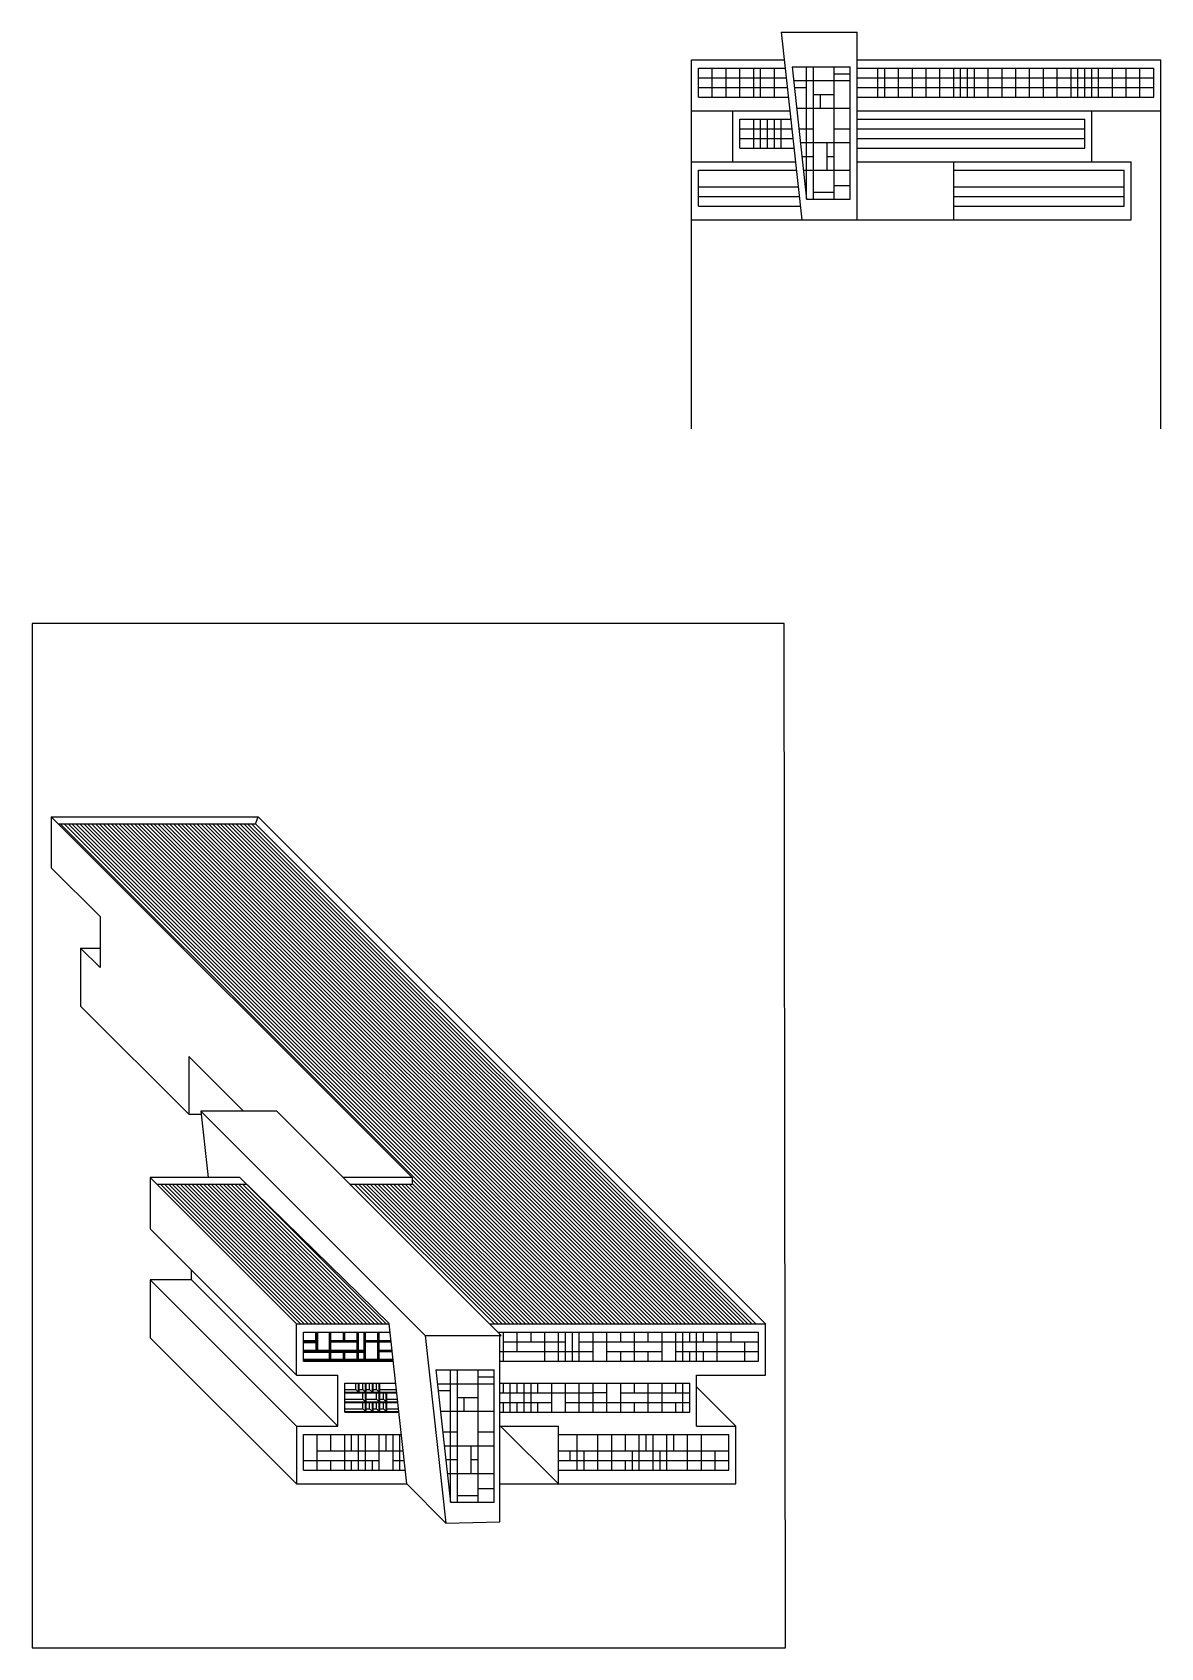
# Model space of a CAD drawing. Header units: millimetres. Extents: x 387 to 811, y 539 to 827.
# Drawn here: x 387.4 to 469.2, y 538.9 to 656 of the extents above; entities that cross this region are included whole.
import ezdxf

# ---------------------------------------------------------------- set-up
doc = ezdxf.new("R2010")
doc.units = ezdxf.units.MM
doc.layers.add('2 pav.', color=3, linetype='Continuous')
doc.layers.add('PAREDES EM CORTE', color=5, linetype='Continuous')

msp = doc.modelspace()

# ---------------------------------------------------------------- linework, layer by layer
at = {"layer": '2 pav.'}
for p, q in [((435.226, 627.286), (435.226, 654.034)), ((469.226, 627.286), (469.226, 654.034))]:
    msp.add_line(p, q, dxfattribs=at)
at = {"layer": 'PAREDES EM CORTE'}
for p, q in [((441.726, 656.034), (447.226, 656.034)), ((441.726, 656.034), (443.226, 642.434)), ((447.226, 642.434), (447.226, 656.034)), ((435.226, 654.034), (441.946, 654.034)), ((435.226, 650.334), (435.226, 654.034)), ((442.504, 653.534), (446.726, 653.534)), ((442.504, 653.534), (443.563, 643.934)), ((443.563, 643.934), (443.563, 653.534)), ((444.063, 643.934), (444.063, 653.534)), ((445.563, 643.934), (445.563, 653.534)), ((446.726, 643.934), (446.726, 653.534)), ((447.226, 654.034), (469.226, 654.034)), ((469.226, 650.334), (469.226, 654.034)), ((435.726, 653.434), (442.012, 653.434)), ((435.726, 651.334), (435.726, 653.434)), ((435.726, 652.734), (442.09, 652.734)), ((436.726, 651.334), (436.726, 653.434)), ((437.726, 651.334), (437.726, 653.434)), ((438.726, 651.334), (438.726, 653.434)), ((439.726, 651.334), (439.726, 653.434)), ((440.226, 651.334), (440.226, 653.434)), ((441.226, 651.334), (441.226, 653.434)), ((442.615, 652.534), (446.726, 652.534)), ((445.563, 653.034), (446.726, 653.034)), ((447.226, 653.434), (468.726, 653.434)), ((447.226, 652.734), (468.726, 652.734)), ((448.726, 651.334), (448.726, 653.434)), ((449.226, 651.334), (449.226, 653.434)), ((450.226, 651.334), (450.226, 653.434)), ((451.226, 651.334), (451.226, 653.434)), ((452.226, 651.334), (452.226, 653.434)), ((453.226, 651.334), (453.226, 653.434)), ((454.226, 651.334), (454.226, 653.434)), ((454.726, 651.334), (454.726, 653.434)), ((455.226, 651.334), (455.226, 653.434)), ((455.726, 651.334), (455.726, 653.434)), ((456.726, 651.334), (456.726, 653.434)), ((457.726, 651.334), (457.726, 653.434)), ((458.726, 651.334), (458.726, 653.434)), ((459.726, 651.334), (459.726, 653.434)), ((460.726, 651.334), (460.726, 653.434)), ((461.726, 651.334), (461.726, 653.434)), ((462.726, 651.334), (462.726, 653.434)), ((463.226, 651.334), (463.226, 653.434)), ((463.726, 651.334), (463.726, 653.434)), ((464.226, 651.334), (464.226, 653.434)), ((464.726, 651.334), (464.726, 653.434)), ((465.726, 651.334), (465.726, 653.434)), ((466.726, 651.334), (466.726, 653.434)), ((467.726, 651.334), (467.726, 653.434)), ((468.726, 651.334), (468.726, 653.434)), ((468.726, 651.334), (468.726, 653.434)), ((435.726, 652.034), (442.167, 652.034)), ((435.726, 651.334), (442.244, 651.334)), ((442.67, 652.034), (443.563, 652.034)), ((444.063, 651.534), (445.563, 651.534)), ((444.563, 650.534), (444.563, 651.534)), ((447.226, 652.034), (468.726, 652.034)), ((447.226, 651.334), (468.726, 651.334)), ((435.226, 650.334), (442.354, 650.334)), ((438.226, 646.634), (438.226, 650.334)), ((442.835, 650.534), (446.726, 650.534)), ((447.226, 650.334), (469.226, 650.334)), ((464.226, 646.634), (464.226, 650.334)), ((438.726, 649.734), (442.421, 649.734)), ((438.726, 647.634), (438.726, 649.734)), ((438.726, 649.034), (442.498, 649.034)), ((439.726, 647.634), (439.726, 649.734)), ((440.226, 647.634), (440.226, 649.734)), ((440.726, 647.634), (440.726, 649.734)), ((441.226, 647.634), (441.226, 649.734)), ((441.726, 647.634), (441.726, 649.734)), ((443.001, 649.034), (444.063, 649.034)), ((445.563, 649.034), (446.726, 649.034)), ((447.226, 649.734), (463.726, 649.734)), ((447.226, 649.034), (463.726, 649.034)), ((463.726, 647.634), (463.726, 649.734)), ((438.726, 648.334), (442.575, 648.334)), ((438.726, 647.634), (442.652, 647.634)), ((443.111, 648.034), (446.726, 648.034)), ((445.063, 646.034), (445.063, 648.034)), ((447.226, 648.334), (463.726, 648.334)), ((447.226, 647.634), (463.726, 647.634)), ((435.226, 646.634), (442.762, 646.634)), ((443.221, 647.034), (444.063, 647.034)), ((445.063, 647.034), (445.563, 647.034)), ((447.226, 646.634), (467.076, 646.634)), ((454.226, 642.434), (454.226, 646.634)), ((467.076, 642.434), (467.076, 646.634)), ((435.726, 646.034), (442.829, 646.034)), ((435.726, 643.434), (435.726, 646.034)), ((443.332, 646.034), (446.726, 646.034)), ((454.226, 646.034), (466.576, 646.034)), ((466.576, 643.434), (466.576, 646.034)), ((435.726, 644.834), (442.961, 644.834)), ((435.726, 644.134), (443.038, 644.134)), ((444.063, 644.434), (445.563, 644.434)), ((445.563, 644.934), (446.726, 644.934)), ((454.226, 644.834), (466.576, 644.834)), ((454.226, 644.134), (466.576, 644.134)), ((435.726, 643.434), (443.115, 643.434)), ((443.563, 643.934), (446.726, 643.934)), ((454.226, 643.434), (466.576, 643.434)), ((435.226, 642.434), (467.076, 642.434)), ((414.979, 573.002), (388.816, 599.164)), ((388.816, 599.164), (403.816, 599.164)), ((388.816, 599.164), (388.816, 595.464)), ((389.316, 598.664), (403.609, 598.664)), ((425.737, 562.395), (389.467, 598.664)), ((426.02, 562.395), (389.75, 598.664)), ((426.302, 562.395), (390.033, 598.664)), ((426.585, 562.395), (390.316, 598.664)), ((426.868, 562.395), (390.599, 598.664)), ((427.151, 562.395), (390.881, 598.664)), ((427.434, 562.395), (391.164, 598.664)), ((427.717, 562.395), (391.447, 598.664)), ((427.999, 562.395), (391.73, 598.664)), ((428.282, 562.395), (392.013, 598.664)), ((428.565, 562.395), (392.296, 598.664)), ((428.848, 562.395), (392.578, 598.664)), ((429.131, 562.395), (392.861, 598.664)), ((429.414, 562.395), (393.144, 598.664)), ((429.697, 562.395), (393.427, 598.664)), ((429.979, 562.395), (393.71, 598.664)), ((430.262, 562.395), (393.993, 598.664)), ((430.545, 562.395), (394.275, 598.664)), ((430.828, 562.395), (394.558, 598.664)), ((431.111, 562.395), (394.841, 598.664)), ((431.394, 562.395), (395.124, 598.664)), ((431.676, 562.395), (395.407, 598.664)), ((431.959, 562.395), (395.69, 598.664)), ((432.242, 562.395), (395.973, 598.664)), ((432.525, 562.395), (396.255, 598.664)), ((432.808, 562.395), (396.538, 598.664)), ((433.091, 562.395), (396.821, 598.664)), ((433.373, 562.395), (397.104, 598.664)), ((433.656, 562.395), (397.387, 598.664)), ((433.939, 562.395), (397.67, 598.664)), ((434.222, 562.395), (397.952, 598.664)), ((434.222, 562.395), (397.952, 598.664)), ((434.505, 562.395), (398.235, 598.664)), ((434.788, 562.395), (398.518, 598.664)), ((435.071, 562.395), (398.801, 598.664)), ((435.353, 562.395), (399.084, 598.664)), ((435.636, 562.395), (399.367, 598.664)), ((435.919, 562.395), (399.65, 598.664)), ((436.202, 562.395), (399.932, 598.664)), ((436.485, 562.395), (400.215, 598.664)), ((436.768, 562.395), (400.498, 598.664)), ((437.05, 562.395), (400.781, 598.664)), ((437.333, 562.395), (401.064, 598.664)), ((437.616, 562.395), (401.347, 598.664)), ((437.899, 562.395), (401.629, 598.664)), ((438.182, 562.395), (401.912, 598.664)), ((438.465, 562.395), (402.195, 598.664)), ((438.747, 562.395), (402.478, 598.664)), ((439.03, 562.395), (402.761, 598.664)), ((439.313, 562.395), (403.044, 598.664)), ((439.596, 562.395), (403.326, 598.664)), ((403.609, 598.664), (403.816, 599.164)), ((429.626, 572.648), (403.609, 598.664)), ((429.979, 573.002), (403.816, 599.164)), ((392.352, 591.929), (388.816, 595.464)), ((392.352, 591.929), (392.352, 588.229)), ((392.352, 588.229), (390.938, 589.643)), ((390.938, 589.643), (390.938, 585.443)), ((390.938, 589.643), (392.352, 589.643)), ((390.938, 585.443), (398.787, 577.594)), ((398.787, 581.794), (398.787, 577.594)), ((398.787, 581.794), (402.751, 577.83)), ((398.787, 577.594), (399.677, 577.594)), ((402.479, 575.002), (399.651, 577.83)), ((405.151, 577.83), (399.651, 577.83)), ((399.651, 577.83), (400.183, 573.002)), ((407.979, 575.002), (405.151, 577.83)), ((413.086, 564.395), (402.479, 575.002)), ((418.586, 564.395), (407.979, 575.002)), ((406.586, 562.395), (395.979, 573.002)), ((395.979, 573.002), (395.979, 569.302)), ((402.479, 573.002), (395.979, 573.002)), ((413.304, 562.419), (402.479, 573.002)), ((414.979, 573.002), (409.979, 573.002)), ((414.979, 573.002), (414.979, 572.502)), ((425.454, 562.395), (414.979, 572.869)), ((440.586, 562.395), (429.979, 573.002)), ((402.991, 572.502), (396.479, 572.502)), ((406.869, 562.395), (396.762, 572.502)), ((407.152, 562.395), (397.045, 572.502)), ((407.434, 562.395), (397.328, 572.502)), ((407.717, 562.395), (397.611, 572.502)), ((408, 562.395), (397.894, 572.502)), ((408.283, 562.395), (398.176, 572.502)), ((408.566, 562.395), (398.459, 572.502)), ((408.849, 562.395), (398.742, 572.502)), ((409.132, 562.395), (399.025, 572.502)), ((409.414, 562.395), (399.308, 572.502)), ((409.697, 562.395), (399.591, 572.502)), ((409.98, 562.395), (399.873, 572.502)), ((410.263, 562.395), (400.156, 572.502)), ((410.546, 562.395), (400.439, 572.502)), ((410.829, 562.395), (400.722, 572.502)), ((411.111, 562.395), (401.005, 572.502)), ((411.394, 562.395), (401.288, 572.502)), ((411.677, 562.395), (401.571, 572.502)), ((411.96, 562.395), (401.853, 572.502)), ((412.243, 562.395), (402.136, 572.502)), ((412.526, 562.395), (402.419, 572.502)), ((412.809, 562.395), (402.702, 572.502)), ((413.091, 562.395), (402.985, 572.502)), ((414.979, 572.502), (410.479, 572.502)), ((420.928, 562.395), (410.822, 572.502)), ((421.211, 562.395), (411.105, 572.502)), ((421.494, 562.395), (411.387, 572.502)), ((421.777, 562.395), (411.67, 572.502)), ((422.06, 562.395), (411.953, 572.502)), ((422.343, 562.395), (412.236, 572.502)), ((422.625, 562.395), (412.519, 572.502)), ((422.908, 562.395), (412.802, 572.502)), ((423.191, 562.395), (413.085, 572.502)), ((423.474, 562.395), (413.367, 572.502)), ((423.757, 562.395), (413.65, 572.502)), ((424.04, 562.395), (413.933, 572.502)), ((424.323, 562.395), (414.216, 572.502)), ((424.605, 562.395), (414.499, 572.502)), ((424.888, 562.395), (414.782, 572.502)), ((425.171, 562.395), (414.979, 572.587)), ((439.879, 562.395), (429.626, 572.648)), ((406.586, 558.695), (395.979, 569.302)), ((398.979, 565.602), (398.979, 566.302)), ((406.586, 554.995), (395.979, 565.602)), ((395.979, 565.602), (395.979, 561.402)), ((398.979, 565.602), (395.979, 565.602)), ((409.586, 554.995), (398.979, 565.602)), ((415.914, 561.566), (413.086, 564.395)), ((421.414, 561.566), (418.586, 564.395)), ((406.586, 562.395), (413.307, 562.395)), ((406.586, 558.695), (406.586, 562.395)), ((414.586, 550.795), (413.307, 562.395)), ((420.586, 562.395), (440.586, 562.395)), ((420.586, 562.395), (440.586, 562.395)), ((440.586, 558.695), (440.586, 562.395)), ((406.586, 550.795), (395.979, 561.402)), ((407.086, 561.795), (413.373, 561.795)), ((407.086, 559.695), (407.086, 561.795)), ((407.086, 561.195), (407.986, 561.195)), ((407.086, 561.095), (408.086, 561.095)), ((407.086, 561.045), (408.086, 561.045)), ((407.986, 561.195), (407.986, 561.795)), ((407.986, 561.195), (408.086, 561.095)), ((407.986, 561.045), (407.986, 560.495)), ((408.086, 560.395), (408.086, 561.795)), ((408.136, 560.395), (408.136, 561.795)), ((408.986, 560.495), (408.986, 561.795)), ((409.086, 560.395), (409.086, 561.795)), ((409.086, 561.195), (409.986, 561.195)), ((409.086, 561.095), (411.086, 561.095)), ((409.986, 561.195), (409.986, 561.795)), ((410.086, 561.095), (409.986, 561.195)), ((410.086, 561.095), (410.086, 561.795)), ((410.086, 561.195), (410.986, 561.195)), ((410.986, 561.195), (410.986, 561.795)), ((411.086, 561.095), (410.986, 561.195)), ((410.986, 560.495), (410.986, 561.095)), ((411.086, 560.395), (411.086, 561.795)), ((411.486, 560.495), (411.486, 561.795)), ((411.586, 559.745), (411.586, 561.795)), ((411.586, 561.195), (413.45, 561.195)), ((411.586, 561.095), (413.45, 561.095)), ((412.486, 559.695), (412.486, 561.795)), ((412.586, 561.095), (412.486, 561.195)), ((412.586, 559.695), (412.586, 561.795)), ((415.914, 561.566), (421.414, 561.566)), ((415.914, 561.566), (417.414, 547.966)), ((421.186, 561.795), (440.086, 561.795)), ((421.336, 548.045), (421.336, 561.645)), ((421.586, 559.695), (421.586, 561.795)), ((421.586, 561.095), (426.086, 561.095)), ((422.586, 560.395), (422.586, 561.795)), ((423.586, 561.095), (423.586, 561.795)), ((424.586, 559.695), (424.586, 561.795)), ((425.586, 559.695), (425.586, 561.795)), ((426.086, 559.695), (426.086, 561.795)), ((426.586, 559.695), (426.586, 561.795)), ((427.086, 559.695), (427.086, 561.795)), ((427.086, 561.095), (440.086, 561.095)), ((428.086, 559.695), (428.086, 561.795)), ((429.086, 559.695), (429.086, 561.795)), ((430.086, 561.095), (430.086, 561.795)), ((431.086, 559.695), (431.086, 561.795)), ((432.086, 561.095), (432.086, 561.795)), ((433.086, 559.695), (433.086, 561.795)), ((434.086, 559.695), (434.086, 561.795)), ((434.586, 559.695), (434.586, 561.795)), ((435.086, 561.095), (435.086, 561.795)), ((435.586, 559.695), (435.586, 561.795)), ((436.086, 561.095), (436.086, 561.795)), ((437.086, 559.695), (437.086, 561.795)), ((438.086, 561.095), (438.086, 561.795)), ((439.086, 559.695), (439.086, 561.095)), ((440.086, 559.695), (440.086, 561.795)), ((440.086, 559.695), (440.086, 561.795)), ((407.086, 560.495), (407.986, 560.495)), ((407.086, 560.495), (407.986, 560.495)), ((407.086, 560.395), (411.586, 560.395)), ((407.086, 560.345), (409.086, 560.345)), ((407.086, 559.845), (408.986, 559.845)), ((407.986, 560.495), (408.086, 560.395)), ((408.136, 560.495), (408.986, 560.495)), ((409.086, 560.395), (408.986, 560.495)), ((408.986, 559.845), (408.986, 560.345)), ((409.086, 559.745), (408.986, 559.845)), ((409.086, 560.495), (410.986, 560.495)), ((409.086, 559.745), (409.086, 560.395)), ((409.086, 560.345), (411.586, 560.345)), ((409.086, 559.845), (413.604, 559.845)), ((409.986, 559.845), (409.986, 560.345)), ((410.086, 559.745), (409.986, 559.845)), ((410.086, 559.745), (410.086, 560.345)), ((411.086, 560.395), (410.986, 560.495)), ((410.986, 559.845), (410.986, 560.345)), ((411.086, 559.745), (410.986, 559.845)), ((411.086, 560.495), (411.486, 560.495)), ((411.086, 559.745), (411.086, 560.345)), ((411.586, 560.395), (411.486, 560.495)), ((411.486, 559.845), (411.486, 560.345)), ((411.586, 559.745), (411.486, 559.845)), ((412.586, 560.495), (413.527, 560.495)), ((412.586, 560.395), (413.527, 560.395)), ((421.336, 560.395), (428.086, 560.395)), ((429.086, 560.395), (433.086, 560.395)), ((430.086, 559.695), (430.086, 560.395)), ((432.086, 559.695), (432.086, 560.395)), ((434.086, 560.395), (440.086, 560.395)), ((435.086, 559.695), (435.086, 560.395)), ((436.086, 559.695), (436.086, 560.395)), ((406.586, 558.695), (409.586, 558.695)), ((407.086, 559.745), (413.604, 559.745)), ((407.086, 559.695), (413.604, 559.695)), ((409.586, 554.995), (409.586, 558.695)), ((416.693, 559.066), (420.914, 559.066)), ((416.693, 559.066), (417.752, 549.466)), ((417.752, 549.466), (417.752, 559.066)), ((418.252, 549.466), (418.252, 559.066)), ((419.752, 549.466), (419.752, 559.066)), ((420.914, 549.466), (420.914, 559.066)), ((421.336, 559.695), (440.086, 559.695)), ((435.586, 554.995), (435.586, 558.695)), ((435.586, 558.695), (440.586, 558.695)), ((410.086, 558.095), (413.781, 558.095)), ((410.086, 555.995), (410.086, 558.095)), ((410.086, 557.645), (410.886, 557.645)), ((410.086, 557.445), (413.858, 557.445)), ((410.886, 557.645), (410.886, 558.095)), ((411.086, 557.445), (410.886, 557.645)), ((411.086, 557.445), (411.086, 558.095)), ((411.136, 557.445), (411.136, 558.095)), ((411.136, 557.645), (411.386, 557.645)), ((411.386, 557.645), (411.386, 558.095)), ((411.586, 557.445), (411.386, 557.645)), ((411.586, 557.445), (411.586, 558.095)), ((411.636, 557.445), (411.636, 558.095)), ((411.636, 557.645), (411.886, 557.645)), ((411.886, 557.645), (411.886, 558.095)), ((412.086, 557.445), (411.886, 557.645)), ((412.086, 557.445), (412.086, 558.095)), ((412.136, 557.445), (412.136, 558.095)), ((412.136, 557.645), (412.386, 557.645)), ((412.386, 557.645), (412.386, 558.095)), ((412.586, 557.445), (412.386, 557.645)), ((412.586, 557.445), (412.586, 558.095)), ((412.636, 557.445), (412.636, 558.095)), ((412.636, 557.645), (413.83, 557.645)), ((416.803, 558.066), (420.914, 558.066)), ((416.859, 557.566), (417.752, 557.566)), ((419.752, 558.566), (420.914, 558.566)), ((421.336, 558.095), (435.086, 558.095)), ((421.586, 557.395), (421.586, 558.095)), ((422.086, 555.995), (422.086, 558.095)), ((422.586, 557.395), (422.586, 558.095)), ((423.086, 555.995), (423.086, 558.095)), ((423.586, 555.995), (423.586, 558.095)), ((424.086, 557.395), (424.086, 558.095)), ((425.086, 555.995), (425.086, 558.095)), ((426.086, 555.995), (426.086, 558.095)), ((427.086, 555.995), (427.086, 558.095)), ((428.086, 555.995), (428.086, 558.095)), ((429.086, 557.395), (429.086, 558.095)), ((430.086, 555.995), (430.086, 558.095)), ((431.086, 557.395), (431.086, 558.095)), ((432.086, 555.995), (432.086, 558.095)), ((433.086, 555.995), (433.086, 558.095)), ((434.086, 557.395), (434.086, 558.095)), ((434.586, 555.995), (434.586, 558.095)), ((435.086, 555.995), (435.086, 558.095)), ((438.436, 554.995), (435.586, 557.845)), ((410.086, 557.395), (413.858, 557.395)), ((410.086, 556.945), (411.386, 556.945)), ((410.086, 556.745), (413.935, 556.745)), ((410.086, 556.695), (413.935, 556.695)), ((411.386, 556.945), (411.386, 557.395)), ((411.586, 556.745), (411.386, 556.945)), ((411.386, 556.245), (411.386, 556.695)), ((411.586, 556.045), (411.586, 557.395)), ((411.636, 556.045), (411.636, 557.395)), ((411.636, 556.945), (412.386, 556.945)), ((411.886, 556.245), (411.886, 556.695)), ((412.086, 556.045), (412.086, 556.695)), ((412.136, 556.045), (412.136, 556.695)), ((412.386, 556.945), (412.386, 557.395)), ((412.586, 556.745), (412.386, 556.945)), ((412.386, 556.245), (412.386, 556.695)), ((412.586, 556.745), (412.586, 557.395)), ((412.586, 555.995), (412.586, 556.695)), ((412.636, 556.745), (412.636, 557.395)), ((412.636, 556.945), (412.886, 556.945)), ((412.636, 555.995), (412.636, 556.695)), ((412.886, 556.945), (412.886, 557.395)), ((413.086, 556.745), (412.886, 556.945)), ((412.886, 556.245), (412.886, 556.695)), ((413.086, 556.745), (413.086, 557.395)), ((413.086, 556.045), (413.086, 556.695)), ((413.136, 556.745), (413.136, 557.395)), ((413.136, 556.945), (413.908, 556.945)), ((413.136, 556.045), (413.136, 556.695)), ((418.252, 557.066), (419.752, 557.066)), ((418.752, 556.066), (418.752, 557.066)), ((421.336, 557.395), (428.086, 557.395)), ((421.336, 556.695), (425.086, 556.695)), ((421.586, 555.995), (421.586, 556.695)), ((422.586, 555.995), (422.586, 556.695)), ((424.086, 555.995), (424.086, 556.695)), ((426.086, 556.695), (433.086, 556.695)), ((429.086, 557.395), (428.086, 557.395)), ((429.086, 555.995), (429.086, 557.395)), ((430.086, 557.395), (435.086, 557.395)), ((431.086, 555.995), (431.086, 556.695)), ((433.086, 556.695), (435.086, 556.695)), ((434.086, 555.995), (434.086, 556.695)), ((410.086, 556.245), (411.386, 556.245)), ((410.086, 556.045), (414.012, 556.045)), ((410.086, 555.995), (414.012, 555.995)), ((411.586, 556.045), (411.386, 556.245)), ((411.636, 556.245), (411.886, 556.245)), ((412.086, 556.045), (411.886, 556.245)), ((412.136, 556.245), (412.386, 556.245)), ((412.586, 556.045), (412.386, 556.245)), ((412.636, 556.245), (412.886, 556.245)), ((413.086, 556.045), (412.886, 556.245)), ((413.136, 556.245), (413.985, 556.245)), ((417.024, 556.066), (420.914, 556.066)), ((421.336, 555.995), (435.086, 555.995)), ((406.586, 554.995), (409.586, 554.995)), ((406.586, 554.995), (406.586, 550.795)), ((407.086, 554.395), (414.189, 554.395)), ((407.086, 551.795), (407.086, 554.395)), ((408.086, 551.795), (408.086, 554.395)), ((409.086, 553.195), (409.086, 554.395)), ((410.086, 551.795), (410.086, 554.395)), ((410.586, 553.195), (410.586, 554.395)), ((411.086, 551.795), (411.086, 554.395)), ((411.586, 551.795), (411.586, 554.395)), ((412.586, 551.795), (412.586, 554.395)), ((413.086, 553.195), (413.086, 554.395)), ((413.586, 551.795), (413.586, 554.395)), ((414.086, 551.795), (414.086, 554.395)), ((417.189, 554.566), (418.252, 554.566)), ((419.752, 554.566), (420.914, 554.566)), ((421.386, 554.995), (425.586, 554.995)), ((425.586, 550.795), (421.386, 554.995)), ((425.586, 550.795), (425.586, 554.995)), ((425.586, 554.395), (437.936, 554.395)), ((426.936, 551.795), (426.936, 554.395)), ((428.436, 551.795), (428.436, 554.395)), ((429.436, 551.795), (429.436, 554.395)), ((430.436, 553.195), (430.436, 554.395)), ((431.436, 551.795), (431.436, 554.395)), ((431.936, 553.195), (431.936, 554.395)), ((432.436, 551.795), (432.436, 554.395)), ((433.436, 551.795), (433.436, 554.395)), ((433.936, 553.195), (433.936, 554.395)), ((434.936, 551.795), (434.936, 554.395)), ((435.586, 554.995), (438.436, 554.995)), ((435.936, 551.795), (435.936, 554.395)), ((437.936, 551.795), (437.936, 554.395)), ((438.436, 550.795), (438.436, 554.995)), ((408.086, 553.195), (414.321, 553.195)), ((417.3, 553.566), (420.914, 553.566)), ((419.252, 551.566), (419.252, 553.566)), ((425.586, 553.195), (437.936, 553.195)), ((426.436, 552.495), (426.436, 553.195)), ((427.436, 551.795), (427.436, 553.195)), ((430.936, 551.795), (430.936, 553.195)), ((432.936, 551.795), (432.936, 553.195)), ((436.936, 551.795), (436.936, 553.195)), ((407.086, 552.495), (412.586, 552.495)), ((407.086, 551.795), (414.476, 551.795)), ((409.086, 551.795), (409.086, 552.495)), ((410.586, 551.795), (410.586, 552.495)), ((412.086, 551.795), (412.086, 552.495)), ((413.586, 552.495), (414.398, 552.495)), ((417.41, 552.566), (418.252, 552.566)), ((419.252, 552.566), (419.752, 552.566)), ((425.586, 552.495), (437.936, 552.495)), ((425.586, 551.795), (437.936, 551.795)), ((430.436, 551.795), (430.436, 552.495)), ((406.586, 550.795), (414.586, 550.795)), ((417.414, 547.966), (414.586, 550.795)), ((417.52, 551.566), (420.914, 551.566)), ((419.752, 550.466), (420.914, 550.466)), ((421.336, 550.795), (438.436, 550.795)), ((417.752, 549.466), (420.914, 549.466)), ((418.252, 549.966), (419.752, 549.966)), ((417.414, 547.966), (421.336, 548.045))]:
    msp.add_line(p, q, dxfattribs=at)
msp.add_lwpolyline([(442.04, 538.928), (441.94, 613.178), (387.44, 613.178), (387.44, 538.928)], close=True, dxfattribs=at)

doc.saveas('drawing.dxf')
